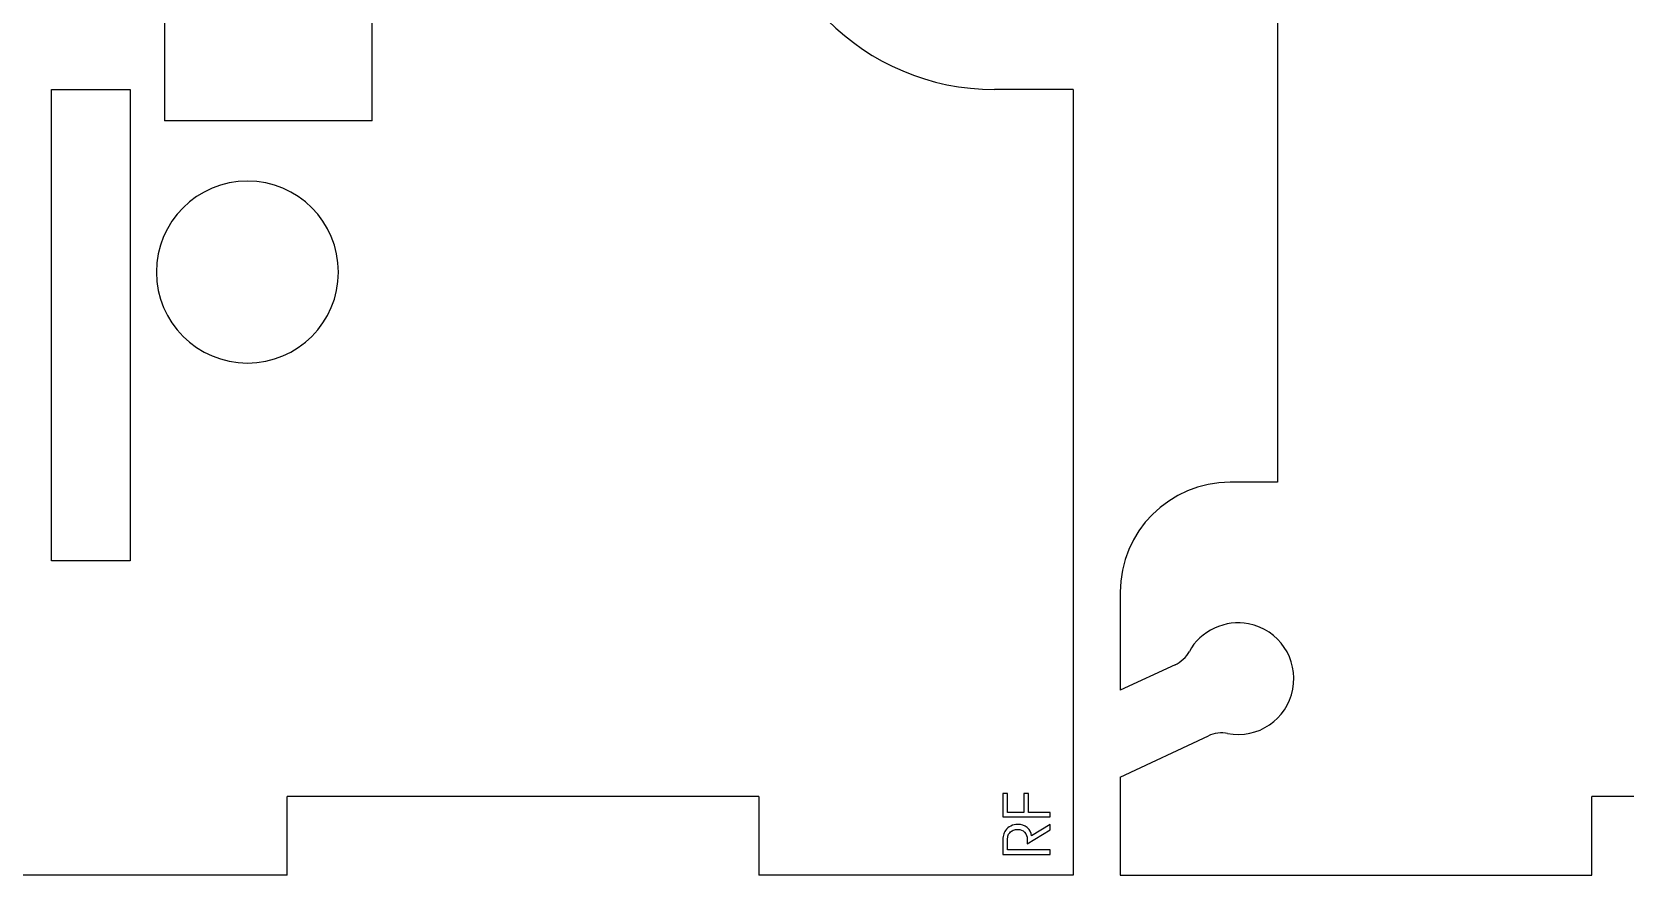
# Model space of a CAD drawing. Extents: x -455 to 382, y -289 to 302.
# Drawn here: x -236.5 to -135.1, y 52.4 to 106.1 of the extents above; entities that cross this region are included whole.
import ezdxf

# ---------------------------------------------------------------- set-up
doc = ezdxf.new("R2010")
doc.units = 0
doc.header["$MEASUREMENT"] = 0
doc.layers.add('EBENE_2', color=7, linetype='CONTINUOUS')

msp = doc.modelspace()

# ---------------------------------------------------------------- linework, layer by layer
at = {"layer": 'EBENE_2', "color": 1}
for points in [[(-157.254, 300.4252), (-157.254, 300.4252), (-157.254, 77.4378), (-157.254, 77.4378)], [(-228.0502, 122.4352), (-228.0502, 122.4352), (-228.0502, 100.4362), (-228.0502, 100.4362)], [(-214.8508, 100.4362), (-214.8508, 100.4362), (-214.8508, 122.4352), (-214.8508, 122.4352)], [(-235.2495, 72.4379), (-235.2495, 72.4379), (-235.2495, 102.4361), (-235.2495, 102.4361)], [(-235.2495, 102.4361), (-235.2495, 102.4361), (-230.2498, 102.4361), (-230.2498, 102.4361)], [(-230.2498, 102.4361), (-230.2498, 102.4361), (-230.2498, 72.4379), (-230.2498, 72.4379)], [(-170.2531, 102.4361), (-170.2531, 102.4361), (-175.2529, 102.4361), (-175.2529, 102.4361)], [(-170.2531, 102.4361), (-170.2531, 102.4361), (-170.2531, 52.4391), (-170.2531, 52.4391)], [(-214.8508, 100.4362), (-214.8508, 100.4362), (-228.0502, 100.4362), (-228.0502, 100.4362)], [(-157.254, 77.4378), (-157.254, 77.4378), (-160.2537, 77.4378), (-160.2537, 77.4378)], [(-230.2498, 72.4379), (-230.2498, 72.4379), (-235.2495, 72.4379), (-235.2495, 72.4379)], [(-167.2534, 70.438), (-167.2534, 70.438), (-167.2534, 64.1996), (-167.2534, 64.1996)], [(-163.7542, 65.8312), (-163.4228, 65.9628), (-163.0084, 66.348), (-162.8533, 66.6687)], [(-163.7542, 65.8312), (-163.7542, 65.8312), (-167.2534, 64.1996), (-167.2534, 64.1996)], [(-167.2534, 58.683), (-167.2534, 58.683), (-161.6413, 61.2999), (-161.6413, 61.2999)], [(-160.4204, 61.4518), (-160.7659, 61.539), (-161.3275, 61.4691), (-161.641, 61.2999)], [(-167.2534, 58.683), (-167.2534, 58.683), (-167.2534, 52.4391), (-167.2534, 52.4391)], [(-220.2504, 52.4391), (-220.2504, 52.4391), (-220.2504, 57.4386), (-220.2504, 57.4386)], [(-190.2518, 57.4386), (-190.2518, 57.4386), (-220.2504, 57.4386), (-220.2504, 57.4386)], [(-190.2518, 57.4386), (-190.2518, 57.4386), (-190.2518, 52.4391), (-190.2518, 52.4391)], [(-137.2549, 52.4391), (-137.2549, 52.4391), (-137.2549, 57.4386), (-137.2549, 57.4386)], [(-107.2567, 57.4386), (-107.2567, 57.4386), (-137.2549, 57.4386), (-137.2549, 57.4386)], [(-220.2504, 52.4391), (-220.2504, 52.4391), (-418.2391, 52.4391), (-418.2391, 52.4391)], [(-170.2531, 52.4391), (-170.2531, 52.4391), (-190.2518, 52.4391), (-190.2518, 52.4391)], [(-167.2534, 52.4391), (-167.2534, 52.4391), (-137.2549, 52.4391), (-137.2549, 52.4391)]]:
    msp.add_open_spline(points, degree=3, dxfattribs=at)
for points, knots in [([(-190.2518, 117.4354), (-190.2518, 109.1516), (-183.5367, 102.4361), (-175.2529, 102.4361), (-175.2529, 102.4361), (-175.2529, 102.4361), (-175.2529, 102.4361), (-175.2529, 102.4361)], [0, 0, 0, 0, 0.5, 0.5, 0.5, 0.5, 1, 1, 1, 1]), ([(-222.7828, 96.6055), (-219.5847, 96.6055), (-216.9923, 94.013), (-216.9923, 90.815), (-216.9923, 90.815), (-216.9923, 87.6172), (-219.5847, 85.0244), (-222.7828, 85.0244), (-222.7828, 85.0244), (-225.9809, 85.0244), (-228.5732, 87.6172), (-228.5732, 90.815), (-228.5732, 90.815), (-228.5732, 94.013), (-225.9809, 96.6055), (-222.7828, 96.6055)], [0, 0, 0, 0, 0.25, 0.25, 0.25, 0.25, 0.5, 0.5, 0.5, 0.5, 0.75, 0.75, 0.75, 0.75, 1, 1, 1, 1]), ([(-160.2537, 77.4378), (-164.1194, 77.4378), (-167.2534, 74.3038), (-167.2534, 70.438), (-167.2534, 70.438), (-167.2534, 70.438), (-167.2534, 70.438), (-167.2534, 70.438)], [0, 0, 0, 0, 0.5, 0.5, 0.5, 0.5, 1, 1, 1, 1]), ([(-160.4204, 61.4518), (-158.4949, 61.0835), (-156.6353, 62.3462), (-156.267, 64.2716), (-156.267, 64.2716), (-155.8991, 66.1974), (-157.1613, 68.0568), (-159.0871, 68.425), (-159.0871, 68.425), (-160.5117, 68.7489), (-162.1857, 67.9682), (-162.8533, 66.6687)], [0, 0, 0, 0, 0.33333333, 0.33333333, 0.33333333, 0.33333333, 0.66666667, 0.66666667, 0.66666667, 0.66666667, 1, 1, 1, 1])]:
    msp.add_open_spline(points, degree=3, knots=knots, dxfattribs=at)
at = {"layer": 'EBENE_2'}
for points, knots in [([(-171.7152, 56.1442), (-171.7152, 56.1442), (-174.7251, 56.1442), (-174.7251, 56.1442), (-174.7251, 56.1442), (-174.7251, 56.1442), (-174.7251, 57.6301), (-174.7251, 57.6301), (-174.7251, 57.6301), (-174.7251, 57.6301), (-174.4295, 57.6301), (-174.4295, 57.6301), (-174.4295, 57.6301), (-174.4295, 57.6301), (-174.4295, 56.4356), (-174.4295, 56.4356), (-174.4295, 56.4356), (-174.4295, 56.4356), (-173.3754, 56.4356), (-173.3754, 56.4356), (-173.3754, 56.4356), (-173.3754, 56.4356), (-173.3754, 57.6301), (-173.3754, 57.6301), (-173.3754, 57.6301), (-173.3754, 57.6301), (-173.0776, 57.6301), (-173.0776, 57.6301), (-173.0776, 57.6301), (-173.0776, 57.6301), (-173.0776, 56.4356), (-173.0776, 56.4356), (-173.0776, 56.4356), (-173.0776, 56.4356), (-171.7152, 56.4356), (-171.7152, 56.4356), (-171.7152, 56.4356), (-171.7152, 56.4356), (-171.7152, 56.1442), (-171.7152, 56.1442)], [0, 0, 0, 0, 0.1, 0.1, 0.1, 0.1, 0.2, 0.2, 0.2, 0.2, 0.3, 0.3, 0.3, 0.3, 0.4, 0.4, 0.4, 0.4, 0.5, 0.5, 0.5, 0.5, 0.6, 0.6, 0.6, 0.6, 0.7, 0.7, 0.7, 0.7, 0.8, 0.8, 0.8, 0.8, 0.9, 0.9, 0.9, 0.9, 1, 1, 1, 1]), ([(-174.4295, 54.0396), (-174.4295, 54.0396), (-171.7152, 54.0396), (-171.7152, 54.0396), (-171.7152, 54.0396), (-171.7152, 54.0396), (-171.7152, 53.7482), (-171.7152, 53.7482), (-171.7152, 53.7482), (-171.7152, 53.7482), (-174.7251, 53.7482), (-174.7251, 53.7482), (-174.7251, 53.7482), (-174.7251, 53.7482), (-174.7251, 54.5567), (-174.7251, 54.5567), (-174.7251, 54.5567), (-174.7251, 54.7345), (-174.7117, 54.8771), (-174.6849, 54.9857), (-174.6849, 54.9857), (-174.658, 55.0937), (-174.6136, 55.1917), (-174.5515, 55.2799), (-174.5515, 55.2799), (-174.4676, 55.3999), (-174.3554, 55.4944), (-174.2143, 55.5643), (-174.2143, 55.5643), (-174.0739, 55.6341), (-173.925, 55.6687), (-173.7676, 55.6687), (-173.7676, 55.6687), (-173.5348, 55.6687), (-173.3344, 55.5995), (-173.1665, 55.4612), (-173.1665, 55.4612), (-172.9979, 55.3223), (-172.9062, 55.1494), (-172.8914, 54.9413), (-172.8914, 54.9413), (-172.8914, 54.9413), (-171.7152, 55.6687), (-171.7152, 55.6687), (-171.7152, 55.6687), (-171.7152, 55.6687), (-171.7152, 55.3173), (-171.7152, 55.3173), (-171.7152, 55.3173), (-171.7152, 55.3173), (-173.1665, 54.4241), (-173.1665, 54.4241), (-173.1665, 54.4241), (-173.1665, 54.4241), (-173.1665, 54.7091), (-173.1665, 54.7091), (-173.1665, 54.7091), (-173.1665, 54.8996), (-173.2223, 55.0541), (-173.3337, 55.1734), (-173.3337, 55.1734), (-173.4452, 55.2926), (-173.5891, 55.3526), (-173.7641, 55.3526), (-173.7641, 55.3526), (-173.8699, 55.3526), (-173.9666, 55.3342), (-174.0534, 55.2976), (-174.0534, 55.2976), (-174.1402, 55.2616), (-174.2157, 55.2072), (-174.2806, 55.1353), (-174.2806, 55.1353), (-174.3342, 55.076), (-174.3723, 55.0048), (-174.3956, 54.9215), (-174.3956, 54.9215), (-174.4182, 54.8382), (-174.4295, 54.6894), (-174.4295, 54.4756), (-174.4295, 54.4756), (-174.4295, 54.4756), (-174.4295, 54.0396), (-174.4295, 54.0396)], [0, 0, 0, 0, 0.04761905, 0.04761905, 0.04761905, 0.04761905, 0.0952381, 0.0952381, 0.0952381, 0.0952381, 0.14285714, 0.14285714, 0.14285714, 0.14285714, 0.19047619, 0.19047619, 0.19047619, 0.19047619, 0.23809524, 0.23809524, 0.23809524, 0.23809524, 0.28571429, 0.28571429, 0.28571429, 0.28571429, 0.33333333, 0.33333333, 0.33333333, 0.33333333, 0.38095238, 0.38095238, 0.38095238, 0.38095238, 0.42857143, 0.42857143, 0.42857143, 0.42857143, 0.47619048, 0.47619048, 0.47619048, 0.47619048, 0.52380952, 0.52380952, 0.52380952, 0.52380952, 0.57142857, 0.57142857, 0.57142857, 0.57142857, 0.61904762, 0.61904762, 0.61904762, 0.61904762, 0.66666667, 0.66666667, 0.66666667, 0.66666667, 0.71428571, 0.71428571, 0.71428571, 0.71428571, 0.76190476, 0.76190476, 0.76190476, 0.76190476, 0.80952381, 0.80952381, 0.80952381, 0.80952381, 0.85714286, 0.85714286, 0.85714286, 0.85714286, 0.9047619, 0.9047619, 0.9047619, 0.9047619, 0.95238095, 0.95238095, 0.95238095, 0.95238095, 1, 1, 1, 1])]:
    msp.add_open_spline(points, degree=3, knots=knots, dxfattribs=at)

doc.saveas('drawing.dxf')
